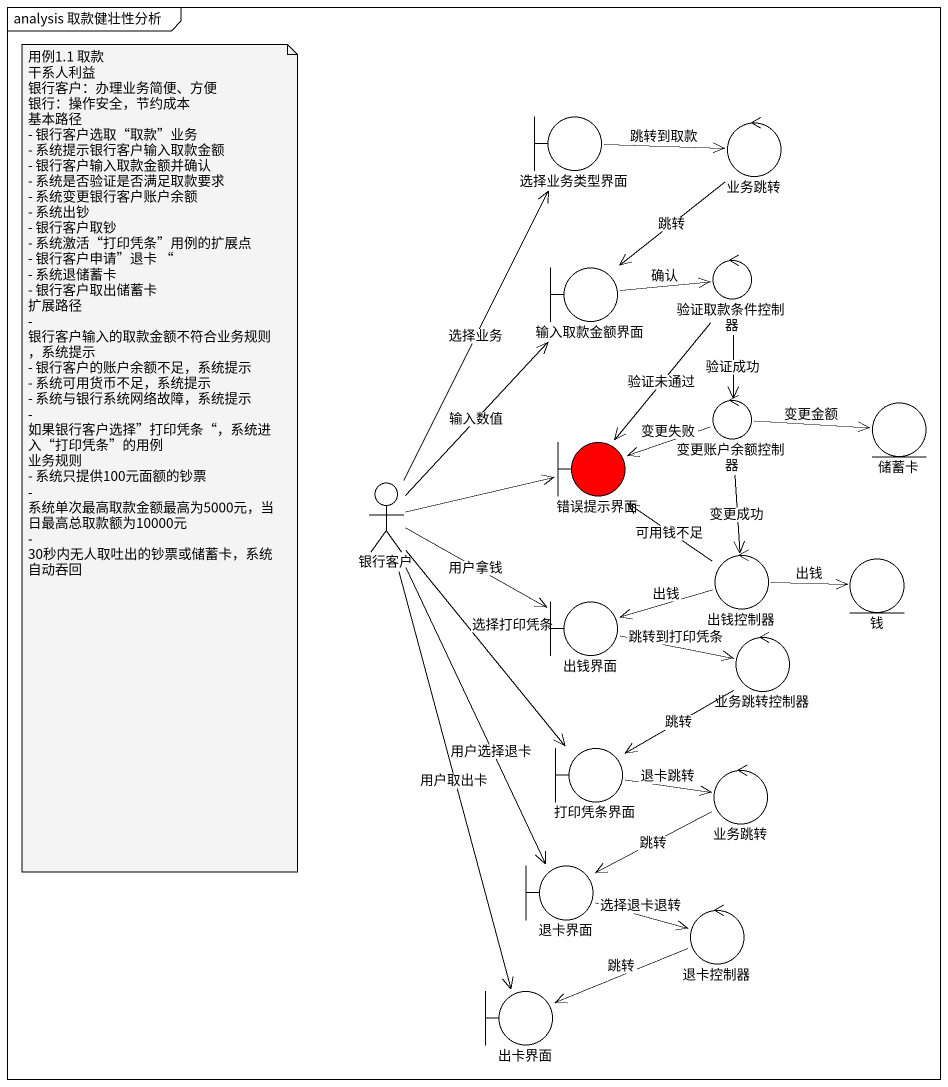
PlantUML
@startuml
mainframe analysis 取款健壮性分析
boundary 选择业务类型界面
control 业务跳转
boundary 输入取款金额界面
control 验证取款条件控制器
boundary 错误提示界面 #FF0000
control 变更账户余额控制器
entity 储蓄卡
actor 银行客户
control 出钱控制器
entity 钱
boundary 出钱界面
control 业务跳转控制器
boundary 打印凭条界面
control "业务跳转" as 业务跳转_2
boundary 退卡界面
control 退卡控制器
boundary 出卡界面
选择业务类型界面 -right-> 业务跳转 : 跳转到取款
业务跳转 --> 输入取款金额界面 : 跳转
输入取款金额界面 -right-> 验证取款条件控制器 : 确认
验证取款条件控制器 --> 错误提示界面 : 验证未通过
验证取款条件控制器 --> 变更账户余额控制器 : 验证成功
变更账户余额控制器 -left-> 错误提示界面 : 变更失败
变更账户余额控制器 -right-> 储蓄卡 : 变更金额
变更账户余额控制器 --> 出钱控制器 : 变更成功
银行客户 -up-> 选择业务类型界面 : 选择业务
银行客户 -up-> 输入取款金额界面 : 输入数值
银行客户 -right-> 错误提示界面
银行客户 -right-> 出钱界面 : 用户拿钱
银行客户 --> 打印凭条界面 : 选择打印凭条
银行客户 --> 退卡界面 : 用户选择退卡
银行客户 --> 出卡界面 : 用户取出卡
出钱控制器 -up-> 错误提示界面 : 可用钱不足
出钱控制器 -right-> 钱 : 出钱
出钱控制器 -left-> 出钱界面 : 出钱
出钱界面 -right-> 业务跳转控制器 : 跳转到打印凭条
业务跳转控制器 --> 打印凭条界面 : 跳转
打印凭条界面 -right-> 业务跳转_2 : 退卡跳转
业务跳转_2 -left-> 退卡界面 : 跳转
退卡界面 -right-> 退卡控制器 : 选择退卡退转
退卡控制器 -left-> 出卡界面 : 跳转
note as N1
  用例1.1 取款
  干系人利益
  银行客户：办理业务简便、方便
  银行：操作安全，节约成本
  基本路径
  - 银行客户选取“取款”业务
  - 系统提示银行客户输入取款金额
  - 银行客户输入取款金额并确认
  - 系统是否验证是否满足取款要求
  - 系统变更银行客户账户余额
  - 系统出钞
  - 银行客户取钞
  - 系统激活“打印凭条”用例的扩展点
  - 银行客户申请”退卡 “
  - 系统退储蓄卡
  - 银行客户取出储蓄卡
  扩展路径
  - 银行客户输入的取款金额不符合业务规则，系统提示
  - 银行客户的账户余额不足，系统提示
  - 系统可用货币不足，系统提示
  - 系统与银行系统网络故障，系统提示
  - 如果银行客户选择”打印凭条“，系统进入“打印凭条”的用例
  业务规则
  - 系统只提供100元面额的钞票
  - 系统单次最高取款金额最高为5000元，当日最高总取款额为10000元
  - 30秒内无人取吐出的钞票或储蓄卡，系统自动吞回
end note
@enduml
